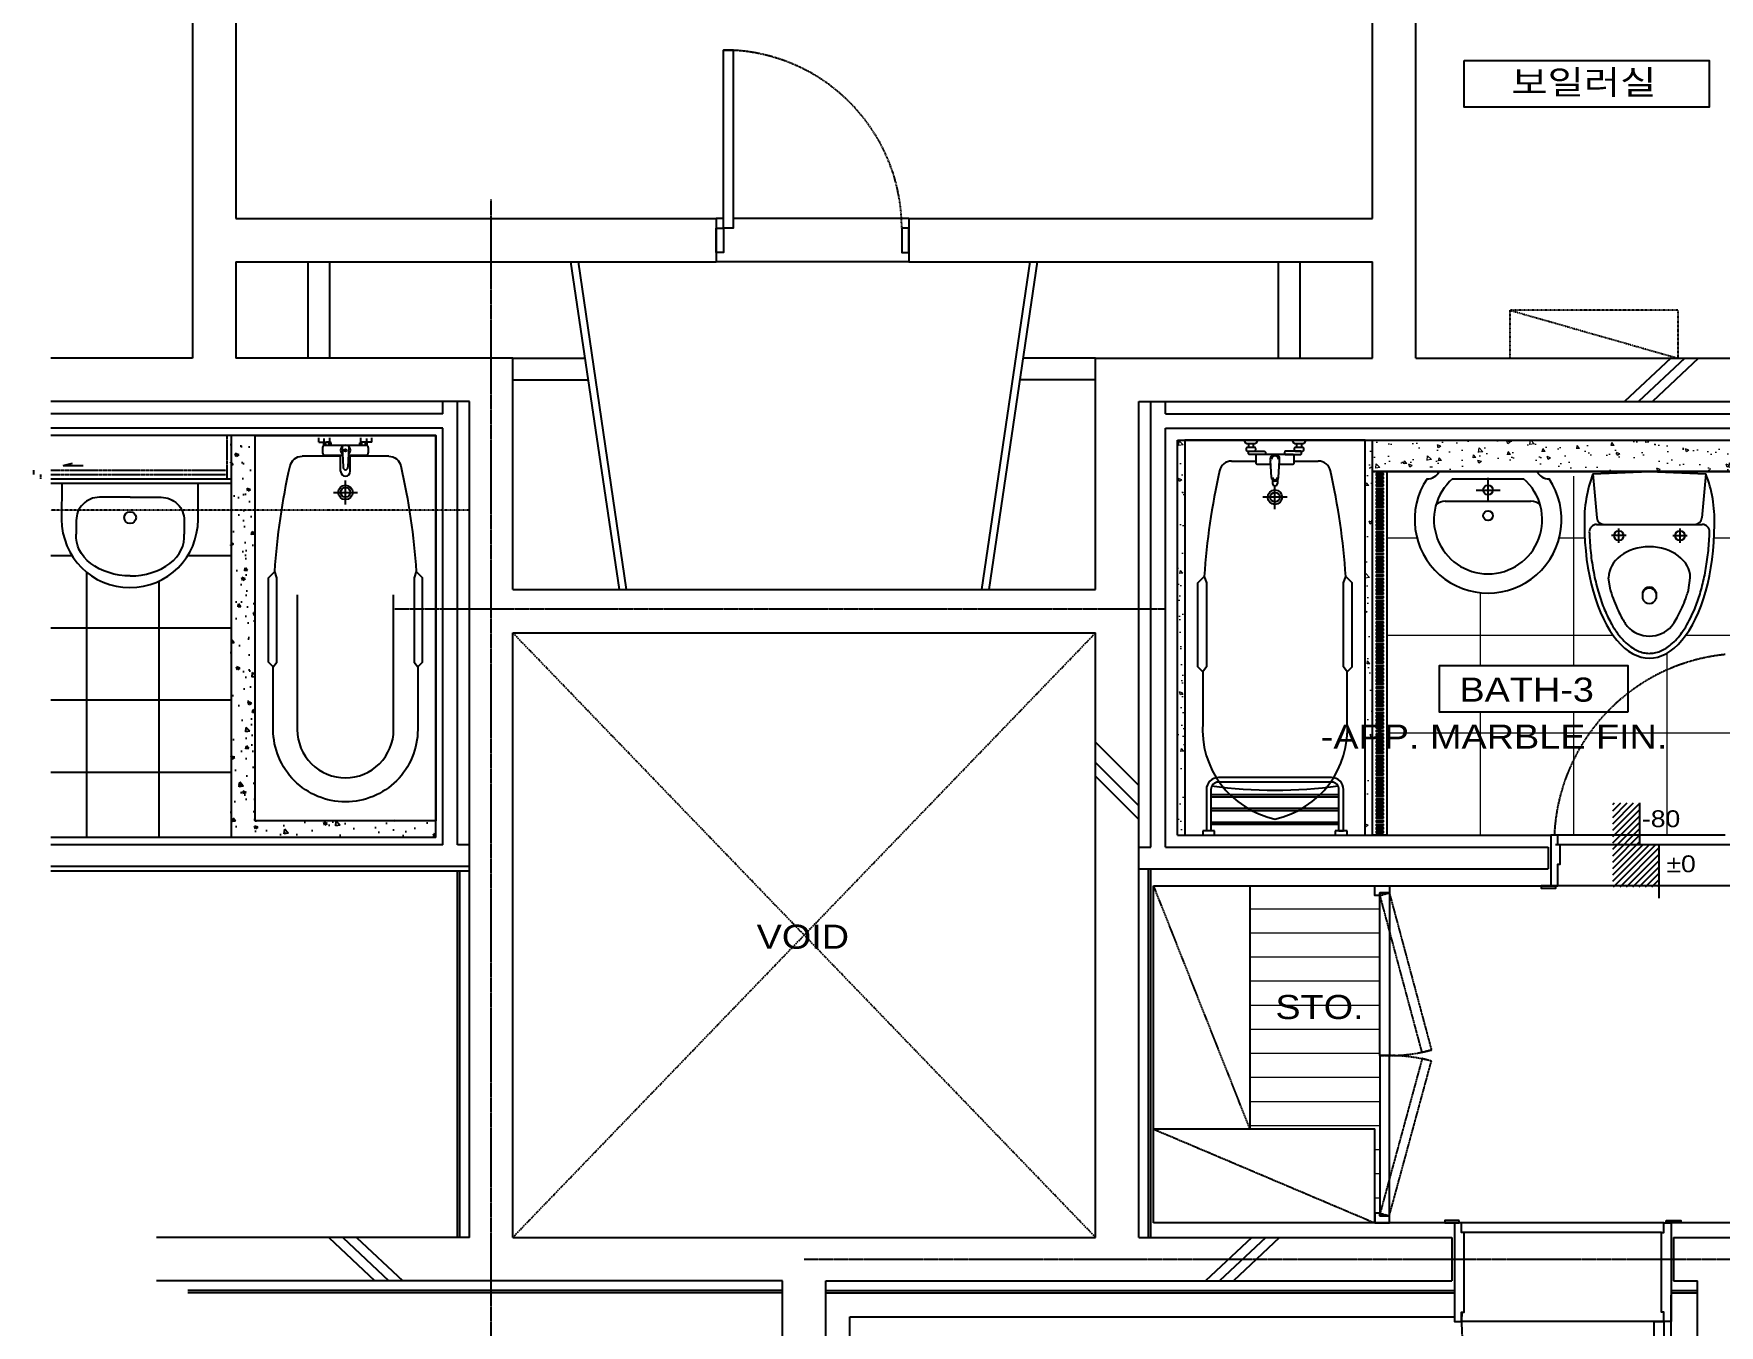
# Model space of a CAD drawing. Header units: inches. Extents: x 58 to 28157, y 27 to 25596.
# Drawn here: x 58 to 7058, y 13338 to 18701 of the extents above; entities that cross this region are included whole.
import ezdxf
from ezdxf.enums import TextEntityAlignment as Align

# ---------------------------------------------------------------- set-up
doc = ezdxf.new("R2010")
doc.units = ezdxf.units.IN
doc.header["$MEASUREMENT"] = 0
for name, pattern in [('ACAD_ISO10W100', [18.5, 12, -3, 0.5, -3]), ('CEN', [62, 60, -1, 0, -1]), ('HIDDEN', [2, 1, -1]), ('HIDDENX2', [0.75, 0.5, -0.25])]:
    doc.linetypes.add(name, pattern=pattern)
for name, color, linetype in [('3', 3, 'Continuous'), ('5', 5, 'Continuous'), ('7', 7, 'Continuous'), ('9', 9, 'Continuous'), ('BATH', 11, 'Continuous'), ('CEN', 1, 'CEN'), ('CONC', 2, 'Continuous'), ('DOOR', 4, 'Continuous'), ('ele', 7, 'Continuous'), ('FIN', 6, 'Continuous'), ('FUR', 11, 'HIDDEN'), ('FUR-KITC', 1, 'Continuous'), ('FUR-SET', 4, 'Continuous'), ('FURNITURE', 7, 'Continuous'), ('HATCH', 8, 'Continuous'), ('INSUL', 8, 'Continuous'), ('PAT', 8, 'Continuous'), ('TEX', 3, 'Continuous'), ('TEXT', 3, 'Continuous'), ('TOIL', 4, 'Continuous'), ('WAL', 7, 'Continuous'), ('문틀', 7, 'Continuous')]:
    doc.layers.add(name, color=color, linetype=linetype)
doc.layers.add('HAT', color=8, linetype='Continuous', lineweight=9)
doc.styles.add('GHS', font='Dotum.ttf')
pattern_1 = [(130, (285957.92, -81566.21), (-143.452037, -12.550427), [15, -165]), (185, (285957.92, -81566.21), (27.75027, 150.43843), [12, -132]), (79.5486, (285945.97, -81567.26), (-115.701876, 137.88791), [12.74804, -140.22842]), (133.8158, (285957.92, -81526.21), (-213.44821, -33.1038), [22.5, -247.5]), (83.3644, (285940.14, -81528.97), (-186.93254, 194.82357), [19.12206, -210.3426]), (188.8158, (285957.92, -81526.2), (-186.93239, 194.82372), [18, -198]), (159, (285937.92, -81536.21), (-119.38141, -80.52378), [15, -165]), (214, (285937.92, -81536.21), (-48.66307, 145.03001), [12, -132]), (108.5486, (285927.97, -81542.92), (-168.044526, 64.5061), [12.74804, -140.22842]), (142.5, (285957.923, -81566.21), (-2.431971, 66.578771), [0, -130.4, 0, -134, 0, -132.5]), (172.5, (285957.92, -81566.21), (-52.613907, 78.882342), [0, -76.4, 0, -127.4, 0, -50.5]), (212.5, (286002.523, -81566.21), (-106.764487, -4.510974), [0, -50, 0, -156, 0, -207]), (222.5, (286022.52, -81566.21), (-116.637234, 20.020996), [0, -65, 0, -103.6, 0, -147])]

msp = doc.modelspace()

# ---------------------------------------------------------------- hatches: boundary and pattern name
at = {"layer": 'HAT'}
h = msp.add_hatch(dxfattribs=at)
h.set_pattern_fill('AR-CONC', color=256, scale=20, style=0)
h.set_pattern_definition([(130, (167601.75, -16217.4), (-143.45204, -12.55043), [15, -165]), (185, (167601.75, -16217.4), (27.75027, 150.43843), [12, -132]), (79.5486, (167589.8, -16218.45), (-115.70188, 137.88791), [12.74804, -140.22842]), (133.8158, (167601.75, -16177.4), (-213.44821, -33.1038), [22.5, -247.5]), (83.3644, (167583.97, -16180.16), (-186.93254, 194.82357), [19.12206, -210.3426]), (188.8158, (167601.75, -16177.4), (-186.9324, 194.82372), [18, -198]), (159, (167581.75, -16187.4), (-119.38141, -80.52378), [15, -165]), (214, (167581.75, -16187.4), (-48.66307, 145.03001), [12, -132]), (108.5486, (167571.8, -16194.12), (-168.04453, 64.5061), [12.74804, -140.22842]), (142.5, (167601.755, -16217.406), (-2.431971, 66.57877), [0, -130.4, 0, -134, 0, -132.5]), (172.5, (167601.755, -16217.406), (-52.613907, 78.882342), [0, -76.4, 0, -127.4, 0, -50.5]), (212.5, (167646.355, -16217.406), (-106.764487, -4.510974), [0, -50, 0, -156, 0, -207]), (222.5, (167666.35, -16217.41), (-116.637234, 20.020996), [0, -65, 0, -103.6, 0, -147])])
h.paths.add_polyline_path([(4838.1, 15393.3), (4808.1, 15393.3), (4808.1, 17013.3), (4838.1, 17013.3)])
h.paths.add_polyline_path([(5588.1, 17013.3), (5618.1, 17013.3), (5618.1, 16883.3), (5618.1, 15393.3), (5588.1, 15393.3)])
h = msp.add_hatch(dxfattribs=at)
h.set_pattern_fill('AR-CONC', color=256, scale=20, style=0)
h.set_pattern_definition(pattern_1)
h.paths.add_polyline_path([(5618.1, 17013.3), (5618.1, 16883.3), (5708.1, 16883.3), (5708.1, 17013.3)])
h = msp.add_hatch(dxfattribs=at)
h.set_pattern_fill('AR-CONC', color=256, scale=20, style=0)
h.set_pattern_definition(pattern_1)
h.paths.add_polyline_path([(6753.2, 16883.3, -0.269114), (6738.1, 16909.3, -1), (6798.1, 16909.3, -0.269114), (6783, 16883.3), (7228.1, 16883.3), (7228.1, 17013.3), (5708.1, 17013.3), (5708.1, 16883.3), (6083.2, 16883.3, -0.269114), (6068.1, 16909.3, -1), (6128.1, 16909.3, -0.269114), (6113, 16883.3)])
h = msp.add_hatch(dxfattribs=at)
h.set_pattern_fill('LINE,_O', color=8, scale=800, angle=180)
h.set_pattern_definition([(180, (285957.92, -136332.17), (-4e-14, 100), [])])
h.paths.add_polyline_path([(5108.1, 15163.3), (5628.1, 15163.3), (5628.1, 15123.3), (5648.1, 15123.3), (5648.1, 14458.3), (5648.1, 13803.3), (5628.1, 13803.3), (5628.1, 14153.3), (5108.1, 14153.3)])
h.paths.add_polyline_path([(5573, 14574.4), (5174.4, 14574.4), (5174.4, 14724.4), (5573, 14724.4)], flags=24)
at = {"layer": 'HATCH'}
h = msp.add_hatch(dxfattribs=at)
h.set_pattern_fill('ANSI31', color=256, scale=150, angle=-90, style=0)
h.set_pattern_definition([(45, (-121616.903, -452329.172), (13.25825215, -13.25825215), [])])
h.paths.add_polyline_path([(6808.1, 15246.3), (6808.1, 15159.3), (6615.7, 15159.3), (6615.7, 15246.3)])
h.paths.add_polyline_path([(6728.1, 15507.3), (6728.1, 15333.3), (6615.7, 15333.3), (6615.7, 15507.3)])
h.paths.add_polyline_path([(6808.1, 15333.3), (6808.1, 15246.3), (6615.7, 15246.3), (6615.7, 15333.3)])
at = {"layer": 'PAT'}
h = msp.add_hatch(dxfattribs=at)
h.set_pattern_fill('AR-CONC', color=8, scale=20, angle=180, style=0)
h.set_pattern_definition([(130, (9241.1, -1303.45), (-143.45204, -12.5504), [15, -165]), (185, (9241.1, -1303.45), (27.7503, 150.4384), [12, -132]), (79.5486, (9229.14, -1304.5), (-115.7019, 137.8879), [12.748, -140.2284]), (133.8158, (9241.1, -1263.45), (-213.4482, -33.1038), [22.5, -247.5]), (83.3644, (9223.3, -1266.2), (-186.9325, 194.8236), [19.122, -210.3426]), (188.8158, (9241.1, -1263.45), (-186.9324, 194.8237), [18, -198]), (159, (9221.1, -1273.45), (-119.3814, -80.5238), [15, -165]), (214, (9221.1, -1273.45), (-48.6631, 145.03), [12, -132]), (108.5486, (9211.15, -1280.16), (-168.0445, 64.5061), [12.748, -140.2284]), (142.5, (9241.097, -1303.45), (-2.43197, 66.57877), [0, -130.4, 0, -134, 0, -132.5]), (172.5, (9241.1, -1303.45), (-52.6139, 78.88234), [0, -76.4, 0, -127.4, 0, -50.5]), (212.5, (9285.697, -1303.45), (-106.76449, -4.51097), [0, -50, 0, -156, 0, -207]), (222.5, (9305.7, -1303.45), (-116.63723, 20.021), [0, -65, 0, -103.6, 0, -147])])
h.paths.add_polyline_path([(876.4, 17034.4), (976.4, 17034.4), (976.4, 15434.4), (1726.4, 15434.4), (1726.4, 15364.4), (876.4, 15364.4)])

# ---------------------------------------------------------------- linework, layer by layer
at = {"layer": '3', "color": 6}
msp.add_lwpolyline([(6808.1, 15112.4), (6808.1, 15333.3), (6728.1, 15333.3), (6728.1, 15507.3)], dxfattribs=at)
at = {"layer": '5', "color": 7}
for p, q in [((7083.1, 15373.3), (6373.1, 15373.3)), ((7108.1, 15333.3), (6378.1, 15333.3)), ((7128.1, 15163.3), (6378.1, 15163.3))]:
    msp.add_line(p, q, dxfattribs=at)
at = {"layer": '7'}
for points in [[(5998.8, 18590.5), (7015.6, 18590.5), (7015.6, 18395.5), (7015.6, 18395.5), (5998.8, 18395.5)], [(6678.2, 15883.4), (5895.8, 15883.4), (5895.8, 16078.4), (5895.8, 16078.4), (6678.2, 16078.4)]]:
    msp.add_lwpolyline(points, close=True, dxfattribs=at)
at = {"layer": '9'}
for p, q in [((4648.1, 15580), (4468.1, 15760)), ((4648.1, 15495), (4468.1, 15675)), ((4648.1, 15438.3), (4468.1, 15618.3)), ((4688.1, 13703.3), (4688.1, 15233.3)), ((4698.1, 13703.3), (4698.1, 15233.3)), ((3348.1, 13483.3), (5958.1, 13483.3)), ((3348.1, 13473.3), (5958.1, 13473.3)), ((6858.1, 13483.3), (6968.1, 13483.3)), ((6858.1, 13473.3), (6968.1, 13473.3))]:
    msp.add_line(p, q, dxfattribs=at)
at = {"layer": 'BATH', "color": 8, "linetype": 'Continuous'}
for p, q in [((878.1, 17033.3), (878.1, 15363.3)), ((1333.1, 16946.6), (1173.1, 16946.6)), ((1533.1, 16946.6), (1373.1, 16946.6)), ((878.1, 16833.3), (129.6, 16833.3))]:
    msp.add_line(p, q, dxfattribs=at)
msp.add_lwpolyline([(978.1, 17033.3), (1728.1, 17033.3), (1728.1, 15433.3), (978.1, 15433.3)], close=True, dxfattribs=at)
for points in [[(1533.1, 16946.6), (1533.1, 16946.6, -0.350781), (1583.1, 16906.6, -0.03844), (1646.9, 16467.7), (1638.1, 16441.6), (1638.1, 16091.6), (1653.1, 16071.6), (1653.1, 15811.6, -0.414214), (1353.1, 15511.6, -0.414214), (1053.1, 15811.6), (1053.1, 16071.6), (1068.1, 16091.6), (1068.1, 16441.6), (1059.3, 16467.7, -0.03844), (1123.1, 16906.6, -0.350781), (1173.1, 16946.6), (1173.1, 16946.6)], [(741, 16683.8), (741.2, 16833.3), (174.6, 16833.3), (174.4, 16684.7, 1), (741, 16683.9)], [(459.4, 16776.1), (331, 16776.1, 0.414214), (235.1, 16680), (235.2, 16623.6)], [(459.4, 16776.1), (587.7, 16776.1, -0.414214), (683.6, 16680), (683.6, 16623.6)]]:
    msp.add_lwpolyline(points, format="xyb", dxfattribs=at)
for points in [[(1053.1, 16071.6), (1033.1, 16091.6), (1033.1, 16441.6), (1059.3, 16467.7)], [(1653.1, 16071.6), (1673.1, 16091.6), (1673.1, 16441.6), (1646.9, 16467.7)]]:
    msp.add_lwpolyline(points, dxfattribs=at)
at = {"layer": 'BATH', "color": 8, "linetype": 'Continuous', "extrusion": (0, 0, -1)}
msp.add_ellipse((460, 16613.1), major_axis=(225.2, 0.3), ratio=0.724947, start_param=1.574382, end_param=3.208096, dxfattribs=at)
at = {"layer": 'BATH', "color": 8, "linetype": 'Continuous'}
msp.add_ellipse((458.8, 16613.1), major_axis=(-225.2, 0.3), ratio=0.724947, start_param=1.574382, end_param=3.208096, dxfattribs=at)
at = {"layer": 'CEN'}
for p, q in [((1958.1, 13291.5), (1958.1, 18013.3)), ((1558.1, 16313.3), (4758.1, 16313.3)), ((3258.1, 13613.3), (7358.1, 13613.3))]:
    msp.add_line(p, q, dxfattribs=at)
at = {"layer": 'CEN', "linetype": 'ByBlock'}
msp.add_line((5313.1, 17013.3), (5113.1, 17013.3), dxfattribs=at)
at = {"layer": 'CEN', "color": 1, "linetype": 'ACAD_ISO10W100', "ltscale": 0.5}
for p, q in [((4468.1, 13703.3), (2048.1, 16213.3)), ((2048.1, 13703.3), (4468.1, 16213.3))]:
    msp.add_line(p, q, dxfattribs=at)
at = {"layer": 'CONC', "linetype": 'Continuous'}
for p, q in [((718.1, 20213.3), (718.1, 17353.3)), ((898.1, 19453.3), (898.1, 17933.3)), ((5618.1, 17933.3), (5618.1, 18803.3)), ((5798.1, 17353.3), (5798.1, 18803.3)), ((898.1, 17933.3), (2893.1, 17933.3)), ((2893.1, 17933.3), (2893.1, 17753.3)), ((3693.1, 17933.3), (5618.1, 17933.3)), ((3693.1, 17933.3), (3693.1, 17753.3)), ((898.1, 17753.3), (898.1, 17353.3)), ((898.1, 17753.3), (2893.1, 17753.3)), ((3693.1, 17753.3), (5618.1, 17753.3)), ((5618.1, 17353.3), (5618.1, 17753.3)), ((718.1, 17353.3), (129.6, 17353.3)), ((2048.1, 17353.3), (898.1, 17353.3)), ((2048.1, 16393.3), (2048.1, 17353.3)), ((4468.1, 17353.3), (5618.1, 17353.3)), ((4468.1, 16393.3), (4468.1, 17353.3)), ((5798.1, 17353.3), (7278.1, 17353.3)), ((1868.1, 17173.3), (129.6, 17173.3)), ((1868.1, 13703.3), (1868.1, 17173.3)), ((4648.1, 17173.3), (7278.1, 17173.3)), ((4648.1, 13703.3), (4648.1, 17173.3)), ((2048.1, 16393.3), (4468.1, 16393.3)), ((2048.1, 16213.3), (4468.1, 16213.3)), ((2048.1, 13703.3), (2048.1, 16213.3)), ((4468.1, 13703.3), (4468.1, 16213.3)), ((1868.1, 13703.3), (568.1, 13703.3)), ((2048.1, 13703.3), (4468.1, 13703.3)), ((4648.1, 13703.3), (5948.1, 13703.3)), ((5948.1, 13703.3), (5948.1, 13523.3)), ((6868.1, 13703.3), (6868.1, 13523.3)), ((6868.1, 13703.3), (7148.1, 13703.3)), ((3168.1, 13523.3), (568.1, 13523.3)), ((3168.1, 9933.3), (3168.1, 13523.3)), ((3348.1, 9933.3), (3348.1, 13523.3)), ((3348.1, 13523.3), (5948.1, 13523.3)), ((6868.1, 13523.3), (6968.1, 13523.3)), ((6968.1, 9933.3), (6968.1, 13523.3))]:
    msp.add_line(p, q, dxfattribs=at)
at = {"layer": 'DOOR', "color": 8, "linetype": 'ByBlock'}
msp.add_line((180.2, 16908.9), (263.9, 16908.9), dxfattribs=at)
at = {"layer": 'DOOR', "color": 1, "linetype": 'ACAD_ISO10W100', "ltscale": 0.2}
for p, q in [((4708.1, 15163.3), (5108.1, 14153.3)), ((4708.1, 14153.3), (5628.1, 13763.3))]:
    msp.add_line(p, q, dxfattribs=at)
at = {"layer": 'DOOR', "color": 7}
for p, q in [((5108.1, 15163.3), (5108.1, 14153.3)), ((4708.1, 14153.3), (5628.1, 14153.3)), ((5628.1, 13763.3), (5628.1, 14153.3))]:
    msp.add_line(p, q, dxfattribs=at)
at = {"layer": 'DOOR', "color": 4}
for points in [[(2963.1, 18633.3), (2963.1, 17893.3), (2923.1, 17893.3), (2923.1, 18633.3)], [(2893.1, 17893.3), (2923.1, 17893.3), (2923.1, 17793.3), (2893.1, 17793.3)], [(3693.1, 17893.3), (3663.1, 17893.3), (3663.1, 17793.3), (3693.1, 17793.3)], [(6398.1, 15333.3), (6388.1, 15333.3), (6388.1, 15373.3), (6358.1, 15373.3), (6358.1, 15163.3), (6388.1, 15163.3), (6388.1, 15253.3), (6398.1, 15253.3)], [(5688.1, 14458.3), (5648.1, 14458.3), (5648.1, 15133.3), (5688.1, 15133.3)], [(5688.1, 14458.3), (5648.1, 14458.3), (5648.1, 13793.3), (5688.1, 13793.3)], [(5998.1, 13723.3), (5988.1, 13723.3), (5988.1, 13763.3), (5958.1, 13763.3), (5958.1, 13353.3), (5988.1, 13353.3), (5988.1, 13393.3), (5998.1, 13393.3)], [(6818.1, 13723.3), (6828.1, 13723.3), (6828.1, 13763.3), (6858.1, 13763.3), (6858.1, 13353.3), (6828.1, 13353.3), (6828.1, 13393.3), (6818.1, 13393.3)], [(6788.1, 13353.3), (6828.1, 13353.3), (6828.1, 12513.3), (6788.1, 12513.3)]]:
    msp.add_lwpolyline(points, close=True, dxfattribs=at)
for points in [[(6379.1, 15163.3), (6319.1, 15163.3), (6319.1, 15153.3), (6379.1, 15153.3), (6379.1, 15163.3)], [(5978.1, 13773.3), (5918.1, 13773.3), (5918.1, 13763.3), (5978.1, 13763.3), (5978.1, 13773.3)], [(6838.1, 13773.3), (6898.1, 13773.3), (6898.1, 13763.3), (6838.1, 13763.3), (6838.1, 13773.3)]]:
    msp.add_lwpolyline(points, dxfattribs=at)
at = {"layer": 'DOOR', "color": 1, "linetype": 'ACAD_ISO10W100', "ltscale": 0.3}
msp.add_arc((2923.1, 17893.3), 740, 0, 90, dxfattribs=at)
at = {"layer": 'DOOR', "color": 1, "linetype": 'ACAD_ISO10W100', "ltscale": 0.2}
for centre, radius, start, end in [((7161.3, 15338.2), 789, 95.6898, 177.44891), ((6828.1, 13353.3), 840, 177.2706, 270)]:
    msp.add_arc(centre, radius, start, end, dxfattribs=at)
at = {"layer": 'ele'}
for p, q in [((2923.1, 17933.3), (2893.1, 17933.3)), ((3693.1, 17933.3), (2963.1, 17933.3)), ((3693.1, 17753.3), (2893.1, 17753.3)), ((6828.1, 13763.3), (5988.1, 13763.3)), ((6818.1, 13723.3), (5998.1, 13723.3)), ((6828.1, 13353.3), (5988.1, 13353.3))]:
    msp.add_line(p, q, dxfattribs=at)
msp.add_lwpolyline([(5618.1, 17013.3), (7228.1, 17013.3), (7228.1, 16883.3), (5618.1, 16883.3)], close=True, dxfattribs=at)
at = {"layer": 'FIN', "color": 8}
for p, q in [((1728.1, 17033.3), (129.6, 17033.3)), ((1728.1, 15363.3), (1728.1, 17033.3)), ((1728.1, 15363.3), (129.6, 15363.3)), ((1868.1, 15223.3), (129.6, 15223.3)), ((1828.1, 13703.3), (1828.1, 15223.3)), ((3168.1, 13483.3), (698.1, 13483.3)), ((3168.1, 13473.3), (698.1, 13473.3))]:
    msp.add_line(p, q, dxfattribs=at)
at = {"layer": 'FIN'}
for p, q in [((4808.1, 17013.3), (7228.1, 17013.3)), ((4808.1, 15373.3), (4808.1, 17013.3)), ((4808.1, 15393.3), (4808.1, 17013.3)), ((4808.1, 15373.3), (6358.1, 15373.3)), ((6358.1, 15373.3), (6358.1, 15163.3)), ((4708.1, 15163.3), (6358.1, 15163.3)), ((4708.1, 13763.3), (4708.1, 15163.3)), ((5958.1, 13763.3), (4708.1, 13763.3)), ((5958.1, 13763.3), (5958.1, 13353.3)), ((5958.1, 13723.3), (5958.1, 13353.3)), ((6858.1, 13763.3), (6858.1, 13353.3)), ((7208.1, 13763.3), (6858.1, 13763.3)), ((6858.1, 9653.3), (6858.1, 13463.3)), ((3448.1, 9653.3), (3448.1, 13373.3)), ((3448.1, 13373.3), (5958.1, 13373.3))]:
    msp.add_line(p, q, dxfattribs=at)
at = {"layer": 'FUR', "color": 8, "linetype": 'HIDDENX2', "ltscale": 0.8}
for p, q in [((860.1, 17033.3), (860.1, 16853.3)), ((58.5, 16871.3), (58.5, 16889.3)), ((88.5, 16853.3), (88.5, 16871.3)), ((129.6, 16889.3), (860.1, 16889.3)), ((129.6, 16871.3), (860.1, 16871.3))]:
    msp.add_line(p, q, dxfattribs=at)
at = {"layer": 'FUR', "color": 8, "linetype": 'ByBlock', "ltscale": 0.8}
msp.add_line((180.2, 16908.9), (219.1, 16917.7), dxfattribs=at)
at = {"layer": 'FUR', "color": 8, "linetype": 'ByBlock', "ltscale": 0.5}
msp.add_line((129.6, 16853.3), (878.1, 16853.3), dxfattribs=at)
at = {"layer": 'FUR', "color": 8, "linetype": 'Continuous'}
msp.add_line((1818.1, 13703.3), (1818.1, 15223.3), dxfattribs=at)
at = {"layer": 'FUR-KITC', "color": 4}
for p, q in [((5618.1, 16883.3), (5618.1, 17013.3)), ((5618.1, 16883.3), (5618.1, 17013.3)), ((5033.1, 16926.6), (5133.1, 16926.6)), ((5293.1, 16926.6), (5393.1, 16926.6)), ((5618.1, 16883.3), (7228.1, 16883.3))]:
    msp.add_line(p, q, dxfattribs=at)
at = {"layer": 'FUR-KITC', "color": 0}
for p, q in [((5894.9, 16883.3), (6301.3, 16883.3)), ((6533.7, 16873.3), (6549.9, 16690.6)), ((7002.5, 16873.3), (6986.3, 16690.6)), ((5844.9, 16853.3), (5849.6, 16853.3)), ((5950.7, 16853.3), (6245.5, 16853.3)), ((6048.1, 16806.5), (6148.1, 16806.5)), ((6098.1, 16756.5), (6098.1, 16856.5)), ((6346.6, 16853.3), (6351.3, 16853.3)), ((5920.3, 16759.7), (6275.9, 16759.7)), ((6548.5, 16663.3), (6987.7, 16663.3)), ((6579.8, 16663.3), (6956.4, 16663.3)), ((6671.1, 16617.1), (6611.1, 16617.1)), ((6641.1, 16587.1), (6641.1, 16647.1)), ((6865.1, 16617.1), (6925.1, 16617.1)), ((6895.1, 16587.1), (6895.1, 16647.1)), ((6606, 16390), (6598.5, 16442.2)), ((6739.6, 16382.4), (6739.6, 16356.1)), ((6796.6, 16382.4), (6796.6, 16356.1)), ((6930.2, 16390), (6937.7, 16442.2))]:
    msp.add_line(p, q, dxfattribs=at)
at = {"layer": 'FUR-KITC', "color": 1}
for p, q in [((5213.1, 16726.6), (5213.1, 16826.6)), ((5263.1, 16776.6), (5163.1, 16776.6))]:
    msp.add_line(p, q, dxfattribs=at)
at = {"layer": 'FUR-KITC', "color": 4}
msp.add_lwpolyline([(5588.1, 17013.3), (4838.1, 17013.3), (4838.1, 15373.3), (5588.1, 15373.3)], close=True, dxfattribs=at)
msp.add_lwpolyline([(5033.1, 16926.6), (5033.1, 16926.6, 0.350781), (4983.1, 16886.6, 0.03844), (4919.3, 16447.7), (4928.1, 16421.6), (4928.1, 16071.6), (4913.1, 16051.6), (4913.1, 15841.6, 0.373165), (5213.1, 15440.3, 0.373165), (5513.1, 15841.6), (5513.1, 16051.6), (5498.1, 16071.6), (5498.1, 16421.6), (5506.9, 16447.7, 0.03844), (5443.1, 16886.6, 0.350781), (5393.1, 16926.6), (5393.1, 16926.6)], format="xyb", dxfattribs=at)
at = {"layer": 'FUR-KITC', "color": 0}
msp.add_lwpolyline([(5618.1, 15373.3), (5618.1, 16883.3), (5678.1, 16883.3), (5678.1, 15373.3)], close=True, dxfattribs=at)
at = {"layer": 'FUR-KITC', "color": 9}
for points in [[(5663.1, 16868.3), (5663.1, 16873.3), (5633.1, 16873.3), (5633.1, 16868.3)], [(5663.1, 16853.3), (5663.1, 16858.3), (5633.1, 16858.3), (5633.1, 16853.3)], [(5663.1, 16838.3), (5663.1, 16843.3), (5633.1, 16843.3), (5633.1, 16838.3)], [(5663.1, 16823.3), (5663.1, 16828.3), (5633.1, 16828.3), (5633.1, 16823.3)], [(5663.1, 16808.3), (5663.1, 16813.3), (5633.1, 16813.3), (5633.1, 16808.3)], [(5663.1, 16793.3), (5663.1, 16798.3), (5633.1, 16798.3), (5633.1, 16793.3)], [(5663.1, 16778.3), (5663.1, 16783.3), (5633.1, 16783.3), (5633.1, 16778.3)], [(5663.1, 16763.3), (5663.1, 16768.3), (5633.1, 16768.3), (5633.1, 16763.3)], [(5663.1, 16748.3), (5663.1, 16753.3), (5633.1, 16753.3), (5633.1, 16748.3)], [(5663.1, 16733.3), (5663.1, 16738.3), (5633.1, 16738.3), (5633.1, 16733.3)], [(5663.1, 16718.3), (5663.1, 16723.3), (5633.1, 16723.3), (5633.1, 16718.3)], [(5663.1, 16703.3), (5663.1, 16708.3), (5633.1, 16708.3), (5633.1, 16703.3)], [(5663.1, 16688.3), (5663.1, 16693.3), (5633.1, 16693.3), (5633.1, 16688.3)], [(5663.1, 16673.3), (5663.1, 16678.3), (5633.1, 16678.3), (5633.1, 16673.3)], [(5663.1, 16658.3), (5663.1, 16663.3), (5633.1, 16663.3), (5633.1, 16658.3)], [(5663.1, 16643.3), (5663.1, 16648.3), (5633.1, 16648.3), (5633.1, 16643.3)], [(5663.1, 16628.3), (5663.1, 16633.3), (5633.1, 16633.3), (5633.1, 16628.3)], [(5663.1, 16613.3), (5663.1, 16618.3), (5633.1, 16618.3), (5633.1, 16613.3)], [(5663.1, 16598.3), (5663.1, 16603.3), (5633.1, 16603.3), (5633.1, 16598.3)], [(5663.1, 16583.3), (5663.1, 16588.3), (5633.1, 16588.3), (5633.1, 16583.3)], [(5663.1, 16568.3), (5663.1, 16573.3), (5633.1, 16573.3), (5633.1, 16568.3)], [(5663.1, 16553.3), (5663.1, 16558.3), (5633.1, 16558.3), (5633.1, 16553.3)], [(5663.1, 16538.3), (5663.1, 16543.3), (5633.1, 16543.3), (5633.1, 16538.3)], [(5663.1, 16523.3), (5663.1, 16528.3), (5633.1, 16528.3), (5633.1, 16523.3)], [(5663.1, 16508.3), (5663.1, 16513.3), (5633.1, 16513.3), (5633.1, 16508.3)], [(5663.1, 16493.3), (5663.1, 16498.3), (5633.1, 16498.3), (5633.1, 16493.3)], [(5663.1, 16478.3), (5663.1, 16483.3), (5633.1, 16483.3), (5633.1, 16478.3)], [(5663.1, 16463.3), (5663.1, 16468.3), (5633.1, 16468.3), (5633.1, 16463.3)], [(5663.1, 16448.3), (5663.1, 16453.3), (5633.1, 16453.3), (5633.1, 16448.3)], [(5663.1, 16433.3), (5663.1, 16438.3), (5633.1, 16438.3), (5633.1, 16433.3)], [(5663.1, 16418.3), (5663.1, 16423.3), (5633.1, 16423.3), (5633.1, 16418.3)], [(5663.1, 16403.3), (5663.1, 16408.3), (5633.1, 16408.3), (5633.1, 16403.3)], [(5663.1, 16388.3), (5663.1, 16393.3), (5633.1, 16393.3), (5633.1, 16388.3)], [(5663.1, 16373.3), (5663.1, 16378.3), (5633.1, 16378.3), (5633.1, 16373.3)], [(5663.1, 16358.3), (5663.1, 16363.3), (5633.1, 16363.3), (5633.1, 16358.3)], [(5663.1, 16343.3), (5663.1, 16348.3), (5633.1, 16348.3), (5633.1, 16343.3)], [(5663.1, 16328.3), (5663.1, 16333.3), (5633.1, 16333.3), (5633.1, 16328.3)], [(5663.1, 16313.3), (5663.1, 16318.3), (5633.1, 16318.3), (5633.1, 16313.3)], [(5663.1, 16298.3), (5663.1, 16303.3), (5633.1, 16303.3), (5633.1, 16298.3)], [(5663.1, 16283.3), (5663.1, 16288.3), (5633.1, 16288.3), (5633.1, 16283.3)], [(5663.1, 16268.3), (5663.1, 16273.3), (5633.1, 16273.3), (5633.1, 16268.3)], [(5663.1, 16253.3), (5663.1, 16258.3), (5633.1, 16258.3), (5633.1, 16253.3)], [(5663.1, 16238.3), (5663.1, 16243.3), (5633.1, 16243.3), (5633.1, 16238.3)], [(5663.1, 16223.3), (5663.1, 16228.3), (5633.1, 16228.3), (5633.1, 16223.3)], [(5663.1, 16208.3), (5663.1, 16213.3), (5633.1, 16213.3), (5633.1, 16208.3)], [(5663.1, 16193.3), (5663.1, 16198.3), (5633.1, 16198.3), (5633.1, 16193.3)], [(5663.1, 16178.3), (5663.1, 16183.3), (5633.1, 16183.3), (5633.1, 16178.3)], [(5663.1, 16163.3), (5663.1, 16168.3), (5633.1, 16168.3), (5633.1, 16163.3)], [(5663.1, 16148.3), (5663.1, 16153.3), (5633.1, 16153.3), (5633.1, 16148.3)], [(5663.1, 16133.3), (5663.1, 16138.3), (5633.1, 16138.3), (5633.1, 16133.3)], [(5663.1, 16118.3), (5663.1, 16123.3), (5633.1, 16123.3), (5633.1, 16118.3)], [(5663.1, 16103.3), (5663.1, 16108.3), (5633.1, 16108.3), (5633.1, 16103.3)], [(5663.1, 16088.3), (5663.1, 16093.3), (5633.1, 16093.3), (5633.1, 16088.3)], [(5663.1, 16073.3), (5663.1, 16078.3), (5633.1, 16078.3), (5633.1, 16073.3)], [(5663.1, 16058.3), (5663.1, 16063.3), (5633.1, 16063.3), (5633.1, 16058.3)], [(5663.1, 16043.3), (5663.1, 16048.3), (5633.1, 16048.3), (5633.1, 16043.3)], [(5663.1, 16028.3), (5663.1, 16033.3), (5633.1, 16033.3), (5633.1, 16028.3)], [(5663.1, 16013.3), (5663.1, 16018.3), (5633.1, 16018.3), (5633.1, 16013.3)], [(5663.1, 15998.3), (5663.1, 16003.3), (5633.1, 16003.3), (5633.1, 15998.3)], [(5663.1, 15983.3), (5663.1, 15988.3), (5633.1, 15988.3), (5633.1, 15983.3)], [(5663.1, 15968.3), (5663.1, 15973.3), (5633.1, 15973.3), (5633.1, 15968.3)], [(5663.1, 15953.3), (5663.1, 15958.3), (5633.1, 15958.3), (5633.1, 15953.3)], [(5663.1, 15938.3), (5663.1, 15943.3), (5633.1, 15943.3), (5633.1, 15938.3)], [(5663.1, 15923.3), (5663.1, 15928.3), (5633.1, 15928.3), (5633.1, 15923.3)], [(5663.1, 15908.3), (5663.1, 15913.3), (5633.1, 15913.3), (5633.1, 15908.3)], [(5663.1, 15893.3), (5663.1, 15898.3), (5633.1, 15898.3), (5633.1, 15893.3)], [(5663.1, 15878.3), (5663.1, 15883.3), (5633.1, 15883.3), (5633.1, 15878.3)], [(5663.1, 15863.3), (5663.1, 15868.3), (5633.1, 15868.3), (5633.1, 15863.3)], [(5663.1, 15848.3), (5663.1, 15853.3), (5633.1, 15853.3), (5633.1, 15848.3)], [(5663.1, 15833.3), (5663.1, 15838.3), (5633.1, 15838.3), (5633.1, 15833.3)], [(5663.1, 15818.3), (5663.1, 15823.3), (5633.1, 15823.3), (5633.1, 15818.3)], [(5663.1, 15803.3), (5663.1, 15808.3), (5633.1, 15808.3), (5633.1, 15803.3)], [(5663.1, 15788.3), (5663.1, 15793.3), (5633.1, 15793.3), (5633.1, 15788.3)], [(5663.1, 15773.3), (5663.1, 15778.3), (5633.1, 15778.3), (5633.1, 15773.3)], [(5663.1, 15758.3), (5663.1, 15763.3), (5633.1, 15763.3), (5633.1, 15758.3)], [(5663.1, 15743.3), (5663.1, 15748.3), (5633.1, 15748.3), (5633.1, 15743.3)], [(5663.1, 15728.3), (5663.1, 15733.3), (5633.1, 15733.3), (5633.1, 15728.3)], [(5663.1, 15713.3), (5663.1, 15718.3), (5633.1, 15718.3), (5633.1, 15713.3)], [(5663.1, 15698.3), (5663.1, 15703.3), (5633.1, 15703.3), (5633.1, 15698.3)], [(5663.1, 15683.3), (5663.1, 15688.3), (5633.1, 15688.3), (5633.1, 15683.3)], [(5663.1, 15668.3), (5663.1, 15673.3), (5633.1, 15673.3), (5633.1, 15668.3)], [(5663.1, 15653.3), (5663.1, 15658.3), (5633.1, 15658.3), (5633.1, 15653.3)], [(5663.1, 15638.3), (5663.1, 15643.3), (5633.1, 15643.3), (5633.1, 15638.3)], [(5663.1, 15623.3), (5663.1, 15628.3), (5633.1, 15628.3), (5633.1, 15623.3)], [(5663.1, 15608.3), (5663.1, 15613.3), (5633.1, 15613.3), (5633.1, 15608.3)], [(5663.1, 15593.3), (5663.1, 15598.3), (5633.1, 15598.3), (5633.1, 15593.3)], [(5663.1, 15578.3), (5663.1, 15583.3), (5633.1, 15583.3), (5633.1, 15578.3)], [(5663.1, 15563.3), (5663.1, 15568.3), (5633.1, 15568.3), (5633.1, 15563.3)], [(5663.1, 15548.3), (5663.1, 15553.3), (5633.1, 15553.3), (5633.1, 15548.3)], [(5663.1, 15533.3), (5663.1, 15538.3), (5633.1, 15538.3), (5633.1, 15533.3)], [(5663.1, 15518.3), (5663.1, 15523.3), (5633.1, 15523.3), (5633.1, 15518.3)], [(5663.1, 15503.3), (5663.1, 15508.3), (5633.1, 15508.3), (5633.1, 15503.3)], [(5663.1, 15488.3), (5663.1, 15493.3), (5633.1, 15493.3), (5633.1, 15488.3)], [(5663.1, 15473.3), (5663.1, 15478.3), (5633.1, 15478.3), (5633.1, 15473.3)], [(5663.1, 15458.3), (5663.1, 15463.3), (5633.1, 15463.3), (5633.1, 15458.3)], [(5663.1, 15443.3), (5663.1, 15448.3), (5633.1, 15448.3), (5633.1, 15443.3)], [(5663.1, 15428.3), (5663.1, 15433.3), (5633.1, 15433.3), (5633.1, 15428.3)], [(5663.1, 15413.3), (5663.1, 15418.3), (5633.1, 15418.3), (5633.1, 15413.3)], [(5663.1, 15398.3), (5663.1, 15403.3), (5633.1, 15403.3), (5633.1, 15398.3)], [(5663.1, 15383.3), (5663.1, 15388.3), (5633.1, 15388.3), (5633.1, 15383.3)]]:
    msp.add_lwpolyline(points, close=True, dxfattribs=at)
at = {"layer": 'FUR-KITC', "color": 0}
msp.add_lwpolyline([(6533.7, 16873.3), (6768.1, 16883.3), (7002.5, 16873.3)], dxfattribs=at)
at = {"layer": 'FUR-KITC', "color": 4}
for points in [[(4913.1, 16051.6), (4893.1, 16071.6), (4893.1, 16421.6), (4919.3, 16447.7)], [(5513.1, 16051.6), (5533.1, 16071.6), (5533.1, 16421.6), (5506.9, 16447.7)]]:
    msp.add_lwpolyline(points, dxfattribs=at)
at = {"layer": 'FUR-KITC', "color": 8}
for radius in [30, 20]:
    msp.add_circle((5213.1, 16776.6), radius, dxfattribs=at)
at = {"layer": 'FUR-KITC', "color": 0}
for centre in [(6098.1, 16806.5), (6098.1, 16699.7), (6641.1, 16617.1), (6895.1, 16617.1)]:
    msp.add_circle(centre, 20, dxfattribs=at)
for centre, radius, start, end in [((5847.2, 16906), 52.8, 267.41976, 334.50776), ((6349, 16906), 52.8, 205.49224, 272.58024), ((7040.9, 16679.2), 543.1, 159.06299, 181.68152), ((6495.3, 16679.2), 543.1, 358.31848, 20.93701), ((6098.1, 16683.3), 305, 146.1254, 33.8746), ((6098.1, 16683.3), 225, 130.92606, 49.07394), ((5919.3, 16701.9), 57.8, 89.03401, 130.20168), ((6276.9, 16701.9), 57.8, 49.79832, 90.96599), ((6548.5, 16633.3), 30, 90, 181.57784), ((6579.8, 16693.3), 30, 185.05774, 270), ((6956.4, 16693.3), 30, 270, 354.94226), ((6987.7, 16633.3), 30, 358.42216, 90), ((6768.1, 16373), 30, 18.22261, 161.77739), ((6768.1, 16369.2), 30, 18.22261, 161.77739), ((6768.1, 16365.5), 30, 198.22261, 341.77739), ((6768.1, 16323.4), 123.4, 221.73017, 318.26983)]:
    msp.add_arc(centre, radius, start, end, dxfattribs=at)
for centre, major_axis, ratio, start_param, end_param in [((6768.1, 16663.3), (0, -555), 0.486486, 4.712389, 7.853982), ((6768.1, 16442.2), (-169.6, 0), 0.759, 3.141593, 6.283185)]:
    msp.add_ellipse(centre, major_axis=major_axis, ratio=ratio, start_param=start_param, end_param=end_param, dxfattribs=at)
for points, knots in [([(6518.5, 16632.4), (6518.6, 16628.1), (6518.8, 16623.7), (6520.1, 16590.9), (6522.3, 16562.6), (6528.8, 16507.1), (6533.2, 16480), (6543.8, 16427.4), (6550.2, 16402), (6564.6, 16353.8), (6572.8, 16330.8), (6590.6, 16288.1), (6600.3, 16268.3), (6618.8, 16236.1), (6627.3, 16223), (6644.9, 16199.3), (6653.9, 16188.6), (6672.5, 16169.9), (6681.9, 16161.9), (6699.1, 16149.6), (6706.8, 16145), (6722.3, 16137.5), (6730, 16134.5), (6745.4, 16130.3), (6753.1, 16129), (6768.4, 16128), (6776, 16128.3), (6791.4, 16130.4), (6799.1, 16132.3), (6814.5, 16137.7), (6822.2, 16141.2), (6837.7, 16150), (6845.4, 16155.2), (6860.7, 16167.4), (6868.3, 16174.4), (6883.3, 16190), (6890.7, 16198.6), (6905, 16217.5), (6912, 16227.8), (6925.5, 16249.8), (6932, 16261.6), (6944.5, 16286.5), (6950.5, 16299.6), (6964.2, 16333), (6971.6, 16353.9), (6984.8, 16397.8), (6990.7, 16420.8), (7000.9, 16468.3), (7005.1, 16492.8), (7011.9, 16543), (7014.4, 16568.5), (7016.8, 16607), (7017.3, 16619.7), (7017.7, 16632.4)], [4.768954, 4.768954, 4.768954, 4.768954, 4.793037, 4.793037, 4.950216, 4.950216, 5.107396, 5.107396, 5.264575, 5.264575, 5.421755, 5.421755, 5.578934, 5.578934, 5.702596, 5.702596, 5.826257, 5.826257, 5.949919, 5.949919, 6.050267, 6.050267, 6.150616, 6.150616, 6.250964, 6.250964, 6.351312, 6.351312, 6.451661, 6.451661, 6.552009, 6.552009, 6.652357, 6.652357, 6.752706, 6.752706, 6.853054, 6.853054, 6.953403, 6.953403, 7.053751, 7.053751, 7.154099, 7.154099, 7.297383, 7.297383, 7.440667, 7.440667, 7.583951, 7.583951, 7.727235, 7.727235, 7.797416, 7.797416, 7.797416, 7.797416]), ([(6606, 16390), (6606.2, 16389.4), (6606.3, 16388.8), (6611.1, 16373.3), (6616, 16359), (6626.5, 16331.4), (6632.2, 16318), (6642.5, 16296.5), (6646.9, 16287.8), (6656, 16271.5), (6660.7, 16263.7), (6668.9, 16251.1), (6672.4, 16246.1), (6676, 16241.3)], [5.2698916, 5.2698916, 5.2698916, 5.2698916, 5.2740478, 5.2740478, 5.3782584, 5.3782584, 5.4859712, 5.4859712, 5.5640977, 5.5640977, 5.6427747, 5.6427747, 5.7012029, 5.7012029, 5.7012029, 5.7012029]), ([(6860.2, 16241.3), (6865.1, 16247.8), (6869.9, 16255), (6880.6, 16272), (6886.3, 16282.2), (6897.5, 16303.9), (6902.8, 16315.6), (6913.1, 16340.1), (6918, 16353), (6925.3, 16374.1), (6927.8, 16381.9), (6930.2, 16390)], [6.8651672, 6.8651672, 6.8651672, 6.8651672, 6.9452832, 6.9452832, 7.0436984, 7.0436984, 7.1421136, 7.1421136, 7.2405288, 7.2405288, 7.29648, 7.29648, 7.29648, 7.29648])]:
    msp.add_open_spline(points, degree=3, knots=knots, dxfattribs=at)
at = {"layer": 'FUR-SET', "color": 1, "linetype": 'HIDDEN', "ltscale": 0.5}
for points in [[(5862.8, 14481.3), (5824.2, 14470.9), (5649.5, 15122.9), (5688.1, 15133.3)], [(5862.8, 14435.3), (5824.2, 14445.6), (5649.5, 13803.6), (5688.1, 13793.3)]]:
    msp.add_lwpolyline(points, close=True, dxfattribs=at)
for centre, start, end in [((5688.1, 15133.3), 266.6027, 284.99999), ((5688.1, 13783.3), 75.00001, 93.3973)]:
    msp.add_arc(centre, 675, start, end, dxfattribs=at)
at = {"layer": 'FURNITURE', "linetype": 'HIDDEN'}
msp.add_line((6188.1, 17553.3), (6888.1, 17353.3), dxfattribs=at)
msp.add_lwpolyline([(6888.1, 17353.3), (6888.1, 17553.3), (6188.1, 17553.3), (6188.1, 17353.3)], close=True, dxfattribs=at)
at = {"layer": 'HAT'}
for p, q in [((6453.1, 16863.3), (6453.1, 16078.4)), ((5678.1, 16608.3), (5802.5, 16608.3)), ((6393.7, 16608.3), (6499.4, 16608.3)), ((7036.8, 16608.3), (7228.1, 16608.3)), ((6065.6, 16378.5), (6065.6, 16078.4)), ((5678.1, 16203.3), (6617, 16203.3)), ((6919.2, 16203.3), (7228.1, 16203.3)), ((6840.6, 16128.7), (6840.6, 15373.3)), ((6065.6, 15883.4), (6065.6, 15373.3)), ((6453.1, 15883.4), (6453.1, 15373.3)), ((5678.1, 15798.3), (7228.1, 15798.3))]:
    msp.add_line(p, q, dxfattribs=at)
at = {"layer": 'HATCH'}
for p, q in [((6857.3, 17353.3), (6665.1, 17173.3)), ((6914.6, 17353.3), (6722.4, 17173.3)), ((6972.2, 17353.3), (6780.3, 17173.3)), ((1283.8, 13703.3), (1475.7, 13523.3)), ((1341.5, 13703.3), (1533.7, 13523.3)), ((1398.9, 13703.3), (1591.1, 13523.3)), ((5117.3, 13703.3), (4925.1, 13523.3)), ((5174.7, 13703.3), (4982.5, 13523.3)), ((5232.4, 13703.3), (5040.5, 13523.3))]:
    msp.add_line(p, q, dxfattribs=at)
at = {"layer": 'INSUL', "linetype": 'HIDDEN'}
msp.add_line((1868.1, 16723.3), (129.6, 16723.3), dxfattribs=at)
at = {"layer": 'PAT', "color": 8}
for p, q in [((218, 16533.3), (129.6, 16533.3)), ((878.1, 16533.3), (697.4, 16533.3)), ((278.1, 16465.2), (278.1, 15363.3)), ((578.1, 16427.8), (578.1, 15363.3)), ((878.1, 16233.3), (129.6, 16233.3)), ((878.1, 15933.3), (129.6, 15933.3)), ((878.1, 15633.3), (129.6, 15633.3))]:
    msp.add_line(p, q, dxfattribs=at)
at = {"layer": 'TEX'}
for p, q in [((2048.1, 17353.3), (2348.5, 17353.3)), ((4468.1, 17353.3), (4167.7, 17353.3)), ((2048.1, 17263.3), (2361.8, 17263.3)), ((4468.1, 17263.3), (4154.4, 17263.3))]:
    msp.add_line(p, q, dxfattribs=at)
at = {"layer": 'TOIL'}
for p, q in [((1243, 17005.3), (1243, 17023.3)), ((1243, 17005.3), (1243, 17023.3)), ((1288.6, 17005.3), (1288.6, 17023.3)), ((1288.6, 17005.3), (1288.6, 17023.3)), ((1417.6, 17005.3), (1417.6, 17023.3)), ((1417.6, 17005.3), (1417.6, 17023.3)), ((1463.2, 17005.3), (1463.2, 17023.3)), ((1463.2, 17005.3), (1463.2, 17023.3))]:
    msp.add_line(p, q, dxfattribs=at)
at = {"layer": 'TOIL', "color": 8}
for p, q in [((1264, 17008.3), (1264, 17020.3)), ((1264, 17008.3), (1264, 17020.3)), ((1442.2, 17008.3), (1442.2, 17020.3)), ((1442.2, 17008.3), (1442.2, 17020.3)), ((1243, 17005.3), (1289.4, 17005.3)), ((1243, 17005.3), (1289.4, 17005.3)), ((1258.2, 16982.7), (1258.2, 16960.9)), ((1258.2, 16982.7), (1258.2, 16960.9)), ((1263.1, 16995.3), (1263.1, 17002.3)), ((1263.1, 16995.3), (1263.1, 17002.3)), ((1268.2, 16992.7), (1438, 16992.7)), ((1268.2, 16992.7), (1438, 16992.7)), ((1268.2, 16950.9), (1341, 16950.9)), ((1268.2, 16950.9), (1341, 16950.9)), ((1270.6, 16995.3), (1270.6, 17002.3)), ((1270.6, 16995.3), (1270.6, 17002.3)), ((1285.6, 16995.3), (1285.6, 17002.3)), ((1285.6, 16995.3), (1285.6, 17002.3)), ((1293.1, 16995.3), (1293.1, 17002.3)), ((1293.1, 16995.3), (1293.1, 17002.3)), ((1333.1, 16884.3), (1333.1, 16950.9)), ((1333.1, 16884.3), (1333.1, 16950.9)), ((1339.6, 16987.5), (1342.9, 16900.7)), ((1339.6, 16987.5), (1342.9, 16900.7)), ((1366.6, 16987.5), (1363.3, 16900.7)), ((1366.6, 16987.5), (1363.3, 16900.7)), ((1365.2, 16950.9), (1438, 16950.9)), ((1365.2, 16950.9), (1438, 16950.9)), ((1373.1, 16884.3), (1373.1, 16950.9)), ((1373.1, 16884.3), (1373.1, 16950.9)), ((1413.1, 16995.3), (1413.1, 17002.3)), ((1413.1, 16995.3), (1413.1, 17002.3)), ((1463.2, 17005.3), (1416.9, 17005.3)), ((1463.2, 17005.3), (1416.9, 17005.3)), ((1420.6, 16995.3), (1420.6, 17002.3)), ((1420.6, 16995.3), (1420.6, 17002.3)), ((1435.6, 16995.3), (1435.6, 17002.3)), ((1435.6, 16995.3), (1435.6, 17002.3)), ((1443.1, 16995.3), (1443.1, 17002.3)), ((1443.1, 16995.3), (1443.1, 17002.3)), ((1448, 16982.7), (1448, 16960.9)), ((1448, 16982.7), (1448, 16960.9)), ((1353.1, 16746.6), (1353.1, 16846.6)), ((1303.1, 16796.6), (1403.1, 16796.6))]:
    msp.add_line(p, q, dxfattribs=at)
at = {"layer": 'TOIL', "color": 7}
for p, q in [((5103.1, 16998.3), (5103.1, 16983.3)), ((5123.1, 16998.3), (5123.1, 16983.3)), ((5303.1, 16998.3), (5303.1, 16983.3)), ((5323.1, 16998.3), (5323.1, 16983.3)), ((5198.1, 16858.8), (5194.1, 16929.2)), ((5228.1, 16858.8), (5232.1, 16929.2)), ((5203.1, 16847.6), (5203.1, 16833.8)), ((5223.1, 16847.6), (5223.1, 16833.8))]:
    msp.add_line(p, q, dxfattribs=at)
at = {"layer": 'TOIL', "color": 7, "ltscale": 0.2}
for p, q in [((5447.9, 15612.6), (4978.3, 15612.6)), ((4928.3, 15562.6), (4928.3, 15391.6)), ((4947.3, 15562.6), (4947.3, 15391.6)), ((4947.3, 15541.9), (5478.9, 15541.9)), ((5447.9, 15593.6), (4978.3, 15593.6)), ((5478.9, 15391.6), (5478.9, 15562.6)), ((5497.9, 15391.6), (5497.9, 15562.6)), ((4947.3, 15532.4), (5478.9, 15532.4)), ((4947.3, 15484.9), (5478.9, 15484.9)), ((4947.3, 15475.4), (5478.9, 15475.4)), ((4947.3, 15427.9), (5478.9, 15427.9)), ((4947.3, 15418.4), (5478.9, 15418.4)), ((4962.5, 15391.6), (4913.1, 15391.6)), ((4913.1, 15391.6), (4913.1, 15373.3)), ((4913.1, 15373.3), (4962.5, 15373.3)), ((4962.5, 15373.3), (4962.5, 15391.6)), ((5513.1, 15391.6), (5463.7, 15391.6)), ((5463.7, 15391.6), (5463.7, 15373.3)), ((5463.7, 15373.3), (5513.1, 15373.3)), ((5478.9, 15391.6), (5497.9, 15391.6)), ((5513.1, 15373.3), (5513.1, 15391.6))]:
    msp.add_line(p, q, dxfattribs=at)
at = {"layer": 'TOIL', "color": 7}
for points in [[(5140.6, 17013.3), (5134.5, 17001, -0.284079), (5130, 16998.3), (5096.2, 16998.3, -0.284079), (5091.7, 17001), (5085.6, 17013.3), (5140.6, 17013.3)], [(5340.6, 17013.3), (5334.5, 17001, -0.284079), (5330, 16998.3), (5296.2, 16998.3, -0.284079), (5291.7, 17001), (5285.6, 17013.3), (5340.6, 17013.3)], [(5231.2, 16914.3), (5288.1, 16914.3, 0.414214), (5293.1, 16919.3), (5293.1, 16948.3, 0.414214), (5288.1, 16953.3), (5138.1, 16953.3, 0.414214), (5133.1, 16948.3), (5133.1, 16919.3, 0.414214), (5138.1, 16914.3), (5195, 16914.3)]]:
    msp.add_lwpolyline(points, format="xyb", dxfattribs=at)
for points in [[(5128.1, 16983.3), (5098.1, 16983.3, 0.414214), (5093.1, 16978.3), (5093.1, 16973.3, 0.414214), (5098.1, 16968.3), (5128.1, 16968.3, 0.414214), (5133.1, 16973.3), (5133.1, 16978.3, 0.414214)], [(5108.1, 16968.3), (5168.1, 16968.3, -0.414214), (5173.1, 16963.3), (5173.1, 16958.3, -0.414214), (5168.1, 16953.3), (5108.1, 16953.3, -0.414214), (5103.1, 16958.3), (5103.1, 16963.3, -0.414214)], [(5318.1, 16968.3), (5258.1, 16968.3, 0.414214), (5253.1, 16963.3), (5253.1, 16958.3, 0.414214), (5258.1, 16953.3), (5318.1, 16953.3, 0.414214), (5323.1, 16958.3), (5323.1, 16963.3, 0.414214)], [(5328.1, 16983.3), (5298.1, 16983.3, 0.414214), (5293.1, 16978.3), (5293.1, 16973.3, 0.414214), (5298.1, 16968.3), (5328.1, 16968.3, 0.414214), (5333.1, 16973.3), (5333.1, 16978.3, 0.414214)]]:
    msp.add_lwpolyline(points, format="xyb", close=True, dxfattribs=at)
at = {"layer": 'TOIL', "color": 8}
msp.add_lwpolyline([(1153.1, 16371.6), (1153.1, 15811.6, 0.414214), (1353.1, 15611.6, 0.414214), (1553.1, 15811.6), (1553.1, 16371.6)], format="xyb", dxfattribs=at)
for centre, radius in [((1353.1, 16971.8), 4.85), ((1353.1, 16971.8), 4.85), ((1353.1, 16796.6), 30), ((1353.1, 16796.6), 20), ((458.9, 16691.9), 24.5)]:
    msp.add_circle(centre, radius, dxfattribs=at)
for centre, radius, start, end in [((1268.2, 16982.7), 10, 90, 180), ((1268.2, 16982.7), 10, 90, 180), ((1268.2, 16960.9), 10, 180, 270), ((1268.2, 16960.9), 10, 180, 270), ((1266.9, 17001.4), 3.84, 12.68038, 167.31962), ((1266.9, 17001.4), 3.84, 12.68038, 167.31962), ((1266.9, 16996.1), 3.84, 192.68038, 347.31962), ((1266.9, 16996.1), 3.84, 192.68038, 347.31962), ((1278.1, 16994.4), 10.9, 46.39718, 133.60282), ((1278.1, 16994.4), 10.9, 46.39718, 133.60282), ((1278.1, 17003.1), 10.9, 226.39718, 313.60282), ((1278.1, 17003.1), 10.9, 226.39718, 313.60282), ((1289.4, 17001.4), 3.84, 12.68038, 167.31962), ((1289.4, 17001.4), 3.84, 12.68038, 167.31962), ((1289.4, 16996.1), 3.84, 192.68038, 347.31962), ((1289.4, 16996.1), 3.84, 192.68038, 347.31962), ((1353.1, 16971.8), 20.7, 306.29967, 233.72352), ((1353.1, 16971.8), 20.7, 306.29967, 233.72352), ((1416.9, 17001.4), 3.84, 12.68038, 167.31962), ((1416.9, 17001.4), 3.84, 12.68038, 167.31962), ((1416.9, 16996.1), 3.84, 192.68038, 347.31962), ((1416.9, 16996.1), 3.84, 192.68038, 347.31962), ((1428.1, 16994.4), 10.9, 46.39718, 133.60282), ((1428.1, 16994.4), 10.9, 46.39718, 133.60282), ((1428.1, 17003.1), 10.9, 226.39718, 313.60282), ((1428.1, 17003.1), 10.9, 226.39718, 313.60282), ((1439.4, 17001.4), 3.84, 12.68038, 167.31962), ((1439.4, 17001.4), 3.84, 12.68038, 167.31962), ((1439.4, 16996.1), 3.84, 192.68038, 347.31962), ((1439.4, 16996.1), 3.84, 192.68038, 347.31962), ((1438, 16982.7), 10, 0, 90), ((1438, 16982.7), 10, 0, 90), ((1438, 16960.9), 10, 270, 0), ((1438, 16960.9), 10, 270, 0), ((1353.1, 16884.3), 20, 180, 0), ((1353.1, 16884.3), 20, 180, 0), ((1353.1, 16901.1), 10.2, 182.18241, 357.81069), ((1353.1, 16901.1), 10.2, 182.18241, 357.81069)]:
    msp.add_arc(centre, radius, start, end, dxfattribs=at)
at = {"layer": 'TOIL', "color": 7}
for centre, radius, start, end in [((5213.1, 16933.8), 19.5, 346.45568, 193.54432), ((5213.1, 16933.8), 14.5, 0, 180), ((5213.1, 16858.8), 15, 180, 0), ((5213.1, 16858.8), 10, 180, 0), ((5213.1, 16833.8), 10, 180, 0), ((5213.1, 17513.8), 1953.6, 262.26048, 277.73952)]:
    msp.add_arc(centre, radius, start, end, dxfattribs=at)
at = {"layer": 'TOIL', "color": 7, "ltscale": 0.2}
for centre, radius, start, end in [((4978.3, 15562.6), 50, 90, 180), ((5447.9, 15562.6), 50, 0, 90), ((4978.3, 15562.6), 31, 90, 180), ((5447.9, 15562.6), 31, 0, 90)]:
    msp.add_arc(centre, radius, start, end, dxfattribs=at)
at = {"layer": 'WAL'}
for p, q in [((1198.1, 17353.3), (1198.1, 17753.3)), ((1288.1, 17353.3), (1288.1, 17753.3)), ((2490.4, 16393.3), (2289.4, 17753.3)), ((2520.6, 16393.3), (2320.2, 17753.3)), ((3995.6, 16393.3), (4196, 17753.3)), ((4025.8, 16393.3), (4226.8, 17753.3)), ((5228.1, 17353.3), (5228.1, 17753.3)), ((5318.1, 17353.3), (5318.1, 17753.3)), ((1758.1, 17123.3), (1758.1, 17173.3)), ((1818.1, 15333.3), (1818.1, 17173.3)), ((4698.1, 15323.3), (4698.1, 17173.3)), ((4758.1, 17123.3), (4758.1, 17173.3)), ((1758.1, 17123.3), (129.6, 17123.3)), ((4758.1, 17123.3), (7278.1, 17123.3)), ((1758.1, 17063.3), (129.6, 17063.3)), ((1758.1, 15333.3), (1758.1, 17063.3)), ((4758.1, 17063.3), (7278.1, 17063.3)), ((4758.1, 15323.3), (4758.1, 17063.3)), ((1758.1, 15333.3), (129.6, 15333.3)), ((1868.1, 15333.3), (1818.1, 15333.3)), ((4648.1, 15323.3), (4698.1, 15323.3)), ((4758.1, 15323.3), (6348.1, 15323.3)), ((6348.1, 15323.3), (6348.1, 15233.3)), ((1868.1, 15243.3), (129.6, 15243.3)), ((4648.1, 15233.3), (6348.1, 15233.3))]:
    msp.add_line(p, q, dxfattribs=at)
at = {"layer": '문틀', "color": 4}
for points in [[(5688.1, 15163.3), (5688.1, 15133.3), (5648.1, 15133.3), (5648.1, 15123.3), (5628.1, 15123.3), (5628.1, 15163.3)], [(5688.1, 13763.3), (5688.1, 13793.3), (5648.1, 13793.3), (5648.1, 13803.3), (5628.1, 13803.3), (5628.1, 13763.3)]]:
    msp.add_lwpolyline(points, close=True, dxfattribs=at)

# ---------------------------------------------------------------- texts
at = {"layer": 'TEXT', "style": 'GHS', "width": 1.2}
msp.add_text('보일러실', height=100, dxfattribs=at).set_placement((6495.9, 18500.5), align=Align.MIDDLE)
for s, height, p in [('BATH-3', 100, (5979.2, 15927.6)), ('-APP. MARBLE FIN.', 100, (5403.4, 15732.5)), ('-80', 70, (6737.2, 15406.5)), ('%%p0', 70, (6839.1, 15219.4)), ('VOID', 100, (3060.6, 14901.7)), ('STO.', 100, (5214.8, 14609.8))]:
    msp.add_text(s, height=height, dxfattribs=at).set_placement(p)

doc.saveas('drawing.dxf')
